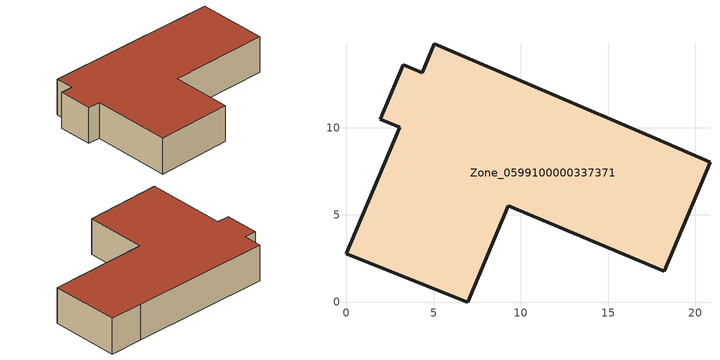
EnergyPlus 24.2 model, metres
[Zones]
Zone_0599100000337371
 floor ground (C_G): 3.04,10.02 1.94,10.49 3.24,13.61 4.34,13.14 5.04,14.8 17.77,9.35 20.84,8.02 18.22,1.76 9.26,5.51 6.94,0 0,2.78 z0
 wall outside (C_F): 1.94,10.49 3.04,10.02 0,2.78 6.94,0 9.26,5.51 18.22,1.76 20.84,8.02 17.77,9.35 5.04,14.8 4.34,13.14 3.24,13.61 1.94,10.49 z0:3.59
 roof outside (C_R): 18.22,1.76 20.84,8.02 17.77,9.35 5.04,14.8 4.34,13.14 3.24,13.61 1.94,10.49 3.04,10.02 0,2.78 6.94,0 9.26,5.51 z3.59
[BUILDING]
Pand.0599100000337371: North Axis=0; Terrain=City; Loads Convergence Tolerance Value=0.04; Temperature Convergence Tolerance Value=0.4; Solar Distribution=FullExterior; Maximum Number of Warmup Days=25; Minimum Number of Warmup Days=1
[Site:Location]
Rotterdam.The.Hague.AP_ZH_NLD Design_Conditions: Latitude=51.96; Longitude=4.45; Time Zone=1; Elevation=-4.5
[SITE:GROUNDTEMPERATURE:BUILDINGSURFACE]
18, 18, 18, 18, 18, 18, 18, 18, 18, 18, 18, 18
[MATERIAL] Thermal Absorptance=0.9; Solar Absorptance=0.7; Visible Absorptance=0.7
Name | Roughness | Thickness | Conductivity | Density | Specific Heat
G.TI.1975-1991 | MediumSmooth | 0.15 | 0.288461 | 540 | 1210
F.TI.1975-1991 | Rough | 0.3 | 0.230769 | 1920 | 840
R.TI.1975-1991 | MediumRough | 0.2 | 0.153846 | 1500 | 1000
[CONSTRUCTION]
C_G: G.TI.1975-1991
C_F: F.TI.1975-1991
C_R: R.TI.1975-1991
[ZONE]
Zone_0599100000337371: Type=1; Multiplier=1; Ceiling Height=Autocalculate; Volume=Autocalculate; Floor Area=autocalculate; Part of Total Floor Area=Yes
[ZONEINFILTRATION:DESIGNFLOWRATE]
Infil_Zone_0599100000337371: Zone or ZoneList or Space or SpaceList=Zone_0599100000337371; Schedule=AlwaysOn; Design Flow Rate Calculation Method=Flow/Area; Flow Rate per Floor Area=0.003; Constant Term Coefficient=1; Temperature Term Coefficient=0; Velocity Term Coefficient=0; Velocity Squared Term Coefficient=0
[HVACTEMPLATE:ZONE:IDEALLOADSAIRSYSTEM]
Zone_0599100000337371: Maximum Heating Supply Air Temperature=50; Minimum Cooling Supply Air Temperature=13; Maximum Heating Supply Air Humidity Ratio=0.0156; Minimum Cooling Supply Air Humidity Ratio=0.0077; Heating Limit=NoLimit; Cooling Limit=NoLimit; Dehumidification Control Type=ConstantSensibleHeatRatio; Cooling Sensible Heat Ratio=0.7; Dehumidification Setpoint=60; Humidification Control Type=None; Humidification Setpoint=30; Outdoor Air Method=None; Outdoor Air Flow Rate per Person=0.00944; Outdoor Air Flow Rate per Zone Floor Area=0; Outdoor Air Flow Rate per Zone=0; Demand Controlled Ventilation Type=None; Outdoor Air Economizer Type=NoEconomizer; Heat Recovery Type=None; Sensible Heat Recovery Effectiveness=0.7; Latent Heat Recovery Effectiveness=0.65
[ZONECONTROL:THERMOSTAT]
ThermostatControl_Zone_0599100000337371: Zone or ZoneList=Zone_0599100000337371; Control Type Schedule=DualSetpointControlType; Control 1=Thermostat_Zone_0599100000337371; Temperature Difference Between Cutout And Setpoint=0
[THERMOSTATSETPOINT:DUALSETPOINT]
Thermostat_Zone_0599100000337371: Heating Setpoint Temperature Schedule=HeatingSetpoint_Zone_0599100000337371; Cooling Setpoint Temperature Schedule=CoolingSetpoint_Zone_0599100000337371
[SCHEDULE:COMPACT]
HeatingSetpoint_Zone_0599100000337371: Through: 12/31, For: AllDays, Until: 24:00, 21
CoolingSetpoint_Zone_0599100000337371: Through: 12/31, For: AllDays, Until: 24:00, 24
DualSetpointControlType: Through: 12/31, For: AllDays, Until: 24:00, 4
AlwaysOn: Through: 12/31, For: AllDays, Until: 24:00, 1
